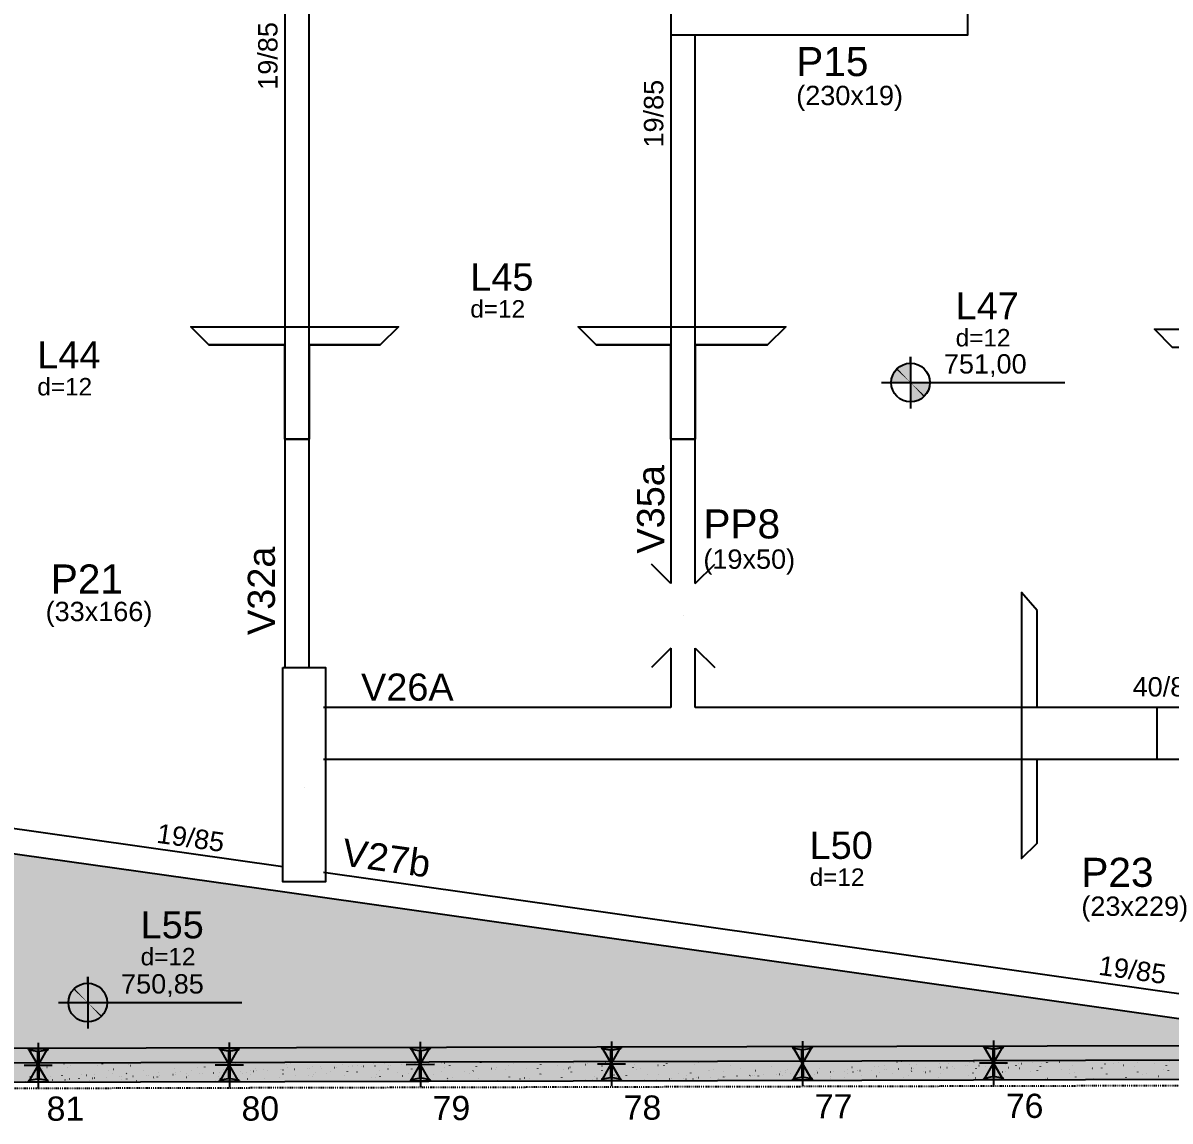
# Model space of a CAD drawing. Header units: millimetres. Extents: x 2609 to 8562, y 1432 to 7136.
# Drawn here: x 4148 to 5036, y 1866 to 2717 of the extents above; entities that cross this region are included whole.
import ezdxf

# ---------------------------------------------------------------- set-up
doc = ezdxf.new("R2010")
doc.units = ezdxf.units.MM
doc.linetypes.add('ESTILO_TQS_0003', pattern=[1.5, 0.5, -0.4, 0.1, -0.5])
for name, color, linetype in [('1', 4, 'Continuous'), ('10', 13, 'Continuous'), ('11', 22, 'Continuous'), ('12', 3, 'Continuous'), ('13', 76, 'Continuous'), ('133', 176, 'Continuous'), ('18', 9, 'Continuous'), ('19', 5, 'Continuous'), ('24', 5, 'ESTILO_TQS_0003'), ('242', 3, 'Continuous'), ('26', 1, 'Continuous'), ('27', 10, 'Continuous'), ('3', 2, 'Continuous'), ('30', 15, 'Continuous'), ('49', 20, 'Continuous'), ('51', 6, 'Continuous'), ('52', 21, 'Continuous'), ('6', 6, 'Continuous'), ('8', 5, 'Continuous'), ('9', 3, 'Continuous')]:
    doc.layers.add(name, color=color, linetype=linetype)
doc.styles.get("Standard").update_dxf_attribs({"font": 'arial.ttf'})

# ---------------------------------------------------------------- blocks, each defined once
blk = doc.blocks.new('_H9EFD498501-001')
for p, q in [((581.827708, 187.568419), (581.837498, 187.642777)), ((583.364655, 190.993207), (583.410312, 191.052709)), ((586.627886, 189.428127), (586.701109, 189.44436)), ((590.288996, 190.239776), (590.362219, 190.256009)), ((603.468993, 193.161711), (603.542215, 193.177944)), ((605.842335, 189.898818), (605.852124, 189.973176)), ((608.331694, 191.905196), (608.377351, 191.964698)), ((629.754172, 191.448454), (629.763961, 191.522812)), ((633.298733, 192.817186), (633.34439, 192.876687)), ((638.239313, 187.979548), (638.312536, 187.995781)), ((641.900423, 188.791196), (641.973646, 188.807429)), ((653.592588, 192.440403), (653.602378, 192.514761)), ((655.080419, 191.713131), (655.153642, 191.729364)), ((658.265772, 193.729175), (658.311429, 193.788676)), ((664.855902, 187.954366), (664.865692, 188.028725)), ((688.767739, 189.504003), (688.777529, 189.578361)), ((693.51185, 187.342616), (693.585073, 187.358849)), ((701.944827, 187.401447), (701.990484, 187.460949)), ((706.691846, 190.264551), (706.765069, 190.280784)), ((712.606156, 190.495951), (712.615945, 190.57031)), ((723.899064, 194.079299), (723.972286, 194.095532)), ((726.911866, 188.313437), (726.957523, 188.372938)), ((736.620782, 192.82635), (736.630572, 192.900709)), ((740.22908, 186.91392), (740.304009, 186.917191)), ((747.781307, 187.559551), (747.791096, 187.63391)), ((750.344443, 187.355566), (750.419372, 187.358838)), ((751.878905, 189.225426), (751.924562, 189.284927)), ((752.217659, 187.437353), (752.292587, 187.440624)), ((758.303273, 188.815971), (758.376496, 188.832204)), ((761.059235, 187.823384), (761.134164, 187.826656)), ((771.174599, 188.26503), (771.249527, 188.268302)), ((771.619723, 188.5515), (771.629512, 188.625858)), ((773.047814, 188.346817), (773.122743, 188.350088)), ((775.51049, 192.630719), (775.583713, 192.646952)), ((776.845944, 190.137415), (776.891601, 190.196916)), ((779.171601, 193.442368), (779.244823, 193.458601)), ((781.889391, 188.732848), (781.964319, 188.73612)), ((792.004754, 189.174495), (792.079683, 189.177766)), ((793.877969, 189.256281), (793.952898, 189.259553)), ((795.63435, 190.881899), (795.644139, 190.956257)), ((801.812983, 191.049404), (801.85864, 191.108905)), ((802.719546, 189.642313), (802.794475, 189.645584)), ((809.9147, 187.367391), (809.987923, 187.383624)), ((812.834909, 190.083959), (812.909838, 190.08723)), ((814.708125, 190.165745), (814.783053, 190.169017)), ((819.546187, 192.431535), (819.555976, 192.505894)), ((823.036139, 187.08227), (823.081796, 187.141772)), ((823.549702, 190.551777), (823.62463, 190.555048)), ((826.780022, 191.961393), (826.825679, 192.020895)), ((827.121917, 191.18214), (827.19514, 191.198373)), ((830.63329, 186.607049), (830.64308, 186.681407)), ((830.783027, 191.993788), (830.85625, 192.010021)), ((833.665065, 190.993423), (833.739993, 190.996695)), ((835.53828, 191.07521), (835.613209, 191.078481)), ((843.384603, 193.423484), (843.394392, 193.497842)), ((844.379857, 191.461241), (844.454786, 191.464513)), ((848.003178, 187.994259), (848.048835, 188.053761)), ((851.747061, 192.873382), (851.792718, 192.932884)), ((854.49522, 191.902887), (854.570149, 191.906159)), ((854.647917, 188.937448), (854.657706, 189.011806)), ((856.368436, 191.984674), (856.443364, 191.987945)), ((865.210012, 192.370705), (865.284941, 192.373977)), ((872.970217, 188.906248), (873.015874, 188.96575)), ((875.325376, 192.812352), (875.400304, 192.815623)), ((876.7141, 193.785371), (876.759757, 193.844873)), ((877.198591, 192.894138), (877.27352, 192.897409)), ((878.559754, 190.487084), (878.569544, 190.561442)), ((878.733344, 189.73356), (878.806567, 189.749793)), ((882.394454, 190.545208), (882.467677, 190.561441)), ((886.040168, 193.28017), (886.115097, 193.283441)), ((895.540258, 186.694409), (895.585915, 186.75391)), ((895.574451, 193.467143), (895.647673, 193.483376)), ((896.155531, 193.721816), (896.23046, 193.725087)), ((897.937256, 189.818238), (897.982913, 189.877739)), ((898.028747, 193.803602), (898.103675, 193.806874)), ((902.39817, 191.479033), (902.40796, 191.553391)), ((906.870323, 194.189634), (906.945252, 194.192905)), ((913.661484, 186.992996), (913.671274, 187.067355)), ((916.985687, 194.63128), (917.060615, 194.634552)), ((920.507297, 187.606398), (920.552954, 187.665899)), ((922.904295, 190.730227), (922.949952, 190.789728)), ((926.412797, 193.809432), (926.422587, 193.88379)), ((934.714672, 189.253764), (934.787894, 189.269997)), ((937.573322, 188.542633), (937.583111, 188.616991)), ((938.375782, 190.065412), (938.449005, 190.081645)), ((945.474336, 188.518387), (945.519993, 188.577889)), ((947.871334, 191.642216), (947.916991, 191.701717)), ((951.555778, 192.987347), (951.629001, 193.00358)), ((961.411738, 189.534581), (961.421527, 189.60894)), ((970.441375, 189.430376), (970.487032, 189.489878)), ((972.838373, 192.554205), (972.88403, 192.613706)), ((985.426364, 191.86498), (985.436154, 191.939339)), ((990.696, 188.773968), (990.769222, 188.790201)), ((994.35711, 189.585616), (994.430332, 189.601849)), ((995.408414, 190.342365), (995.454071, 190.401867)), ((996.586889, 186.598181), (996.596679, 186.67254)), ((997.805412, 193.466194), (997.851069, 193.525696)), ((1007.537106, 192.507551), (1007.610328, 192.523784)), ((1009.338202, 193.414617), (1009.347991, 193.488975)), ((1020.375453, 191.254354), (1020.42111, 191.313856)), ((1020.425305, 187.59013), (1020.435095, 187.664488)), ((1022.772451, 194.378183), (1022.818108, 194.437685)), ((1033.176618, 194.406565), (1033.186407, 194.480924)), ((1044.439932, 189.920529), (1044.449721, 189.994888)), ((1045.342492, 192.166344), (1045.388149, 192.225845)), ((1046.677328, 188.294172), (1046.75055, 188.310405)), ((1050.338438, 189.10582), (1050.41166, 189.122053)), ((1063.518434, 192.027755), (1063.591656, 192.043988)), ((1068.351769, 191.470165), (1068.361559, 191.544524)), ((1070.309531, 193.078333), (1070.355188, 193.137834)), ((1092.190185, 192.462114), (1092.199975, 192.536472)), ((1095.27657, 193.990322), (1095.322227, 194.049823)), ((1102.658656, 187.814376), (1102.731878, 187.830608)), ((1103.453499, 187.976078), (1103.463289, 188.050436)), ((1106.319766, 188.626024), (1106.392988, 188.642257)), ((1113.988586, 186.750606), (1114.034243, 186.810107)), ((1116.204812, 194.792513), (1116.214601, 194.866871)), ((1119.499762, 191.547959), (1119.572984, 191.564192)), ((1120.243609, 194.902311), (1120.289266, 194.961813)), ((1127.365337, 189.525714), (1127.375126, 189.600073)), ((1138.955625, 187.662595), (1139.001282, 187.722096)), ((1151.203753, 190.517663), (1151.213542, 190.592021)), ((1158.639984, 187.334579), (1158.713206, 187.350812)), ((1162.301094, 188.146228), (1162.374316, 188.162461)), ((1163.922664, 188.574584), (1163.968321, 188.634085)), ((1175.218379, 192.848062), (1175.228169, 192.92242)), ((1175.48109, 191.068163), (1175.554312, 191.084396)), ((1186.378904, 187.581263), (1186.388693, 187.655621)), ((1188.889703, 189.486573), (1188.93536, 189.546074)), ((1192.688307, 194.882911), (1192.761529, 194.899144)), ((1197.320046, 186.766808), (1197.394975, 186.770079)), ((1199.130217, 194.397698), (1199.140006, 194.472056)), ((1199.193262, 186.848594), (1199.26819, 186.851866)), ((1208.034838, 187.234626), (1208.109767, 187.237897)), ((1210.21732, 188.573211), (1210.22711, 188.64757)), ((1213.856742, 190.398562), (1213.902399, 190.458064)), ((1214.621312, 186.854783), (1214.694534, 186.871016)), ((1218.150202, 187.676272), (1218.22513, 187.679544)), ((1218.282422, 187.666432), (1218.355644, 187.682665)), ((1220.023417, 187.758058), (1220.098346, 187.76133)), ((1228.864994, 188.14409), (1228.939922, 188.147361)), ((1231.462418, 190.588367), (1231.53564, 190.6046)), ((1234.231947, 190.903611), (1234.241736, 190.977969)), ((1238.823781, 191.310551), (1238.869438, 191.370053)), ((1238.980357, 188.585736), (1239.055286, 188.589008)), ((1240.853572, 188.667523), (1240.928501, 188.670794)), ((1248.669635, 194.403115), (1248.742857, 194.419348)), ((1249.695149, 189.053554), (1249.770078, 189.056826)), ((1252.330745, 195.214763), (1252.403967, 195.230996)), ((1258.143784, 192.453247), (1258.153573, 192.527605)), ((1259.810512, 189.495201), (1259.885441, 189.498472)), ((1260.046937, 187.343417), (1260.092594, 187.402919)), ((1261.683728, 189.576987), (1261.758657, 189.580258)), ((1263.79082, 192.22254), (1263.836477, 192.282042)), ((1269.230888, 186.62876), (1269.240677, 186.703118)), ((1270.525305, 189.963018), (1270.600233, 189.96629)), ((1274.26375, 187.186636), (1274.336972, 187.202869)), ((1280.640668, 190.404665), (1280.715597, 190.407936)), ((1281.9822, 193.445195), (1281.99199, 193.519554)), ((1282.513883, 190.486451), (1282.588812, 190.489723)), ((1285.013976, 188.255407), (1285.059633, 188.314908)), ((1287.443746, 190.108571), (1287.516968, 190.124804)), ((1288.757859, 193.13453), (1288.803516, 193.194031)), ((1291.35546, 190.872483), (1291.430389, 190.875754)), ((1293.245514, 188.959159), (1293.255304, 189.033518)), ((1301.470823, 191.314129), (1301.545752, 191.3174)), ((1303.344039, 191.395915), (1303.418967, 191.399187)), ((1304.650963, 193.923319), (1304.724185, 193.939552)), ((1308.312073, 194.734967), (1308.385295, 194.7512)), ((1309.981015, 189.167396), (1310.026672, 189.226897)), ((1312.185615, 191.781947), (1312.260544, 191.785218)), ((1313.724898, 194.046519), (1313.770555, 194.10602)), ((1317.157351, 190.508796), (1317.167141, 190.583154)), ((1322.300979, 192.223593), (1322.375907, 192.226865)), ((1324.174194, 192.30538), (1324.249123, 192.308651)), ((1330.245077, 186.70684), (1330.3183, 186.723073)), ((1332.551056, 186.955556), (1332.596713, 187.015058)), ((1333.015771, 192.691411), (1333.0907, 192.694683)), ((1334.948054, 190.079385), (1334.993711, 190.138886)), ((1338.691937, 194.958508), (1338.737594, 195.018009)), ((1340.995768, 191.500744), (1341.005557, 191.575102)), ((1343.131134, 193.133057), (1343.206063, 193.136329)), ((1343.425074, 189.628775), (1343.498296, 189.645007)), ((1345.00435, 193.214844), (1345.079278, 193.218115)), ((1352.259082, 187.014708), (1352.268871, 187.089066)), ((1353.845926, 193.600875), (1353.920855, 193.604147)), ((1357.518095, 187.867545), (1357.563752, 187.927047)), ((1359.915093, 190.991374), (1359.96075, 191.050875)), ((1360.632291, 193.443523), (1360.705513, 193.459756)), ((1363.96129, 194.042522), (1364.036218, 194.045793)), ((1364.293401, 194.255171), (1364.366623, 194.271404)), ((1365.010394, 193.831143), (1365.020184, 193.905502)), ((1365.834505, 194.124308), (1365.909434, 194.127579)), ((1374.676082, 194.51034), (1374.75101, 194.513611)), ((1376.170919, 188.564344), (1376.180708, 188.638703)), ((1382.485134, 188.779534), (1382.530791, 188.839036)), ((1384.791445, 194.951986), (1384.866374, 194.955257)), ((1384.882132, 191.903363), (1384.927789, 191.962865)), ((1386.66466, 195.033772), (1386.739589, 195.037044)), ((1388.922231, 195.380779), (1388.932021, 195.455138)), ((1395.506237, 195.419804), (1395.581166, 195.423075)), ((1399.406401, 189.148978), (1399.479624, 189.165211)), ((1400.009335, 189.556293), (1400.019125, 189.630651)), ((1407.452173, 189.691523), (1407.49783, 189.751025)), ((1409.849171, 192.815352), (1409.894828, 192.874854)), ((1416.613619, 192.963727), (1416.686841, 192.97996)), ((1420.274729, 193.775375), (1420.347951, 193.791608)), ((1424.023962, 191.886692), (1424.033751, 191.96105)), ((1432.419212, 190.603513), (1432.464869, 190.663014)), ((1434.81621, 193.727341), (1434.861867, 193.786843)), ((1435.184486, 186.619893), (1435.194276, 186.694251)), ((1447.935799, 193.436328), (1447.945588, 193.510687)), ((1455.387729, 188.669182), (1455.460952, 188.685415)), ((1457.386251, 191.515502), (1457.431908, 191.575003)), ((1459.022902, 187.611841), (1459.032692, 187.6862)), ((1459.783249, 194.639331), (1459.828907, 194.698832)), ((573.587837, 179.638206), (573.662765, 179.641478)), ((574.010603, 178.802769), (574.010603, 178.802769)), ((577.109631, 182.841502), (577.155289, 182.901003)), ((580.675827, 178.819013), (580.675827, 178.819013)), ((583.7032, 180.079852), (583.778128, 180.083124)), ((585.576415, 180.161639), (585.651344, 180.16491)), ((592.533544, 178.847912), (592.533544, 178.847912)), ((592.533544, 178.847912), (592.533544, 178.847912)), ((592.533544, 178.847912), (592.533544, 178.847912)), ((593.091022, 183.082382), (593.100812, 183.156741)), ((594.417992, 180.54767), (594.492921, 180.550942)), ((597.099359, 178.859039), (597.099359, 178.859039)), ((597.099359, 178.859039), (597.099359, 178.859039)), ((597.099359, 178.859039), (597.099359, 178.859039)), ((598.323315, 178.862022), (598.323315, 178.862022)), ((598.323315, 178.862022), (598.323315, 178.862022)), ((598.323315, 178.862022), (598.323315, 178.862022)), ((598.332788, 178.874368), (598.378445, 178.933869)), ((602.07667, 183.753491), (602.122328, 183.812992)), ((604.19099, 180.431216), (604.264212, 180.447449)), ((604.39126, 178.876811), (604.39126, 178.876811)), ((604.39126, 178.876811), (604.39126, 178.876811)), ((604.39126, 178.876811), (604.39126, 178.876811)), ((604.533355, 180.989317), (604.608284, 180.992588)), ((606.406571, 181.071103), (606.481499, 181.074374)), ((607.8521, 181.242865), (607.925322, 181.259098)), ((615.248147, 181.457135), (615.323076, 181.460406)), ((616.248976, 178.905709), (616.248976, 178.905709)), ((616.248976, 178.905709), (616.248976, 178.905709)), ((617.002859, 184.632019), (617.012649, 184.706377)), ((621.032096, 184.164799), (621.105318, 184.181032)), ((622.636026, 178.921275), (622.636026, 178.921275)), ((622.636026, 178.921275), (622.636026, 178.921275)), ((622.636026, 178.921275), (622.636026, 178.921275)), ((623.299827, 179.786357), (623.345484, 179.845858)), ((625.363511, 181.898781), (625.438439, 181.902052)), ((627.04371, 184.66548), (627.089367, 184.724981)), ((627.236726, 181.980567), (627.311655, 181.983839)), ((628.106693, 178.934608), (628.106693, 178.934608)), ((628.106693, 178.934608), (628.106693, 178.934608)), ((636.078303, 182.366599), (636.153231, 182.36987)), ((639.964409, 178.963507), (639.964409, 178.963507)), ((640.841276, 185.623967), (640.851065, 185.698326)), ((646.193666, 182.808245), (646.268595, 182.811517)), ((646.948738, 178.980528), (646.948738, 178.980528)), ((646.948738, 178.980528), (646.948738, 178.980528)), ((646.948738, 178.980528), (646.948738, 178.980528)), ((648.066882, 182.890031), (648.14181, 182.893303)), ((648.266866, 180.698346), (648.312523, 180.757848)), ((651.822126, 178.992405), (651.822126, 178.992405)), ((651.822126, 178.992405), (651.822126, 178.992405)), ((651.822126, 178.992405), (651.822126, 178.992405)), ((652.010749, 185.577469), (652.056406, 185.636971)), ((652.10459, 181.137931), (652.114379, 181.212289)), ((655.891215, 179.002322), (655.891215, 179.002322)), ((656.908458, 183.276063), (656.983387, 183.279334)), ((659.463527, 179.794285), (659.536749, 179.810518)), ((663.679842, 179.021304), (663.679842, 179.021304)), ((663.679842, 179.021304), (663.679842, 179.021304)), ((663.679842, 179.021304), (663.679842, 179.021304)), ((667.023822, 183.717709), (667.09875, 183.720981)), ((668.897037, 183.799496), (668.971966, 183.802767)), ((671.26145, 179.039781), (671.26145, 179.039781)), ((671.26145, 179.039781), (671.26145, 179.039781)), ((671.26145, 179.039781), (671.26145, 179.039781)), ((672.643523, 182.71622), (672.716745, 182.732453)), ((673.233905, 181.610335), (673.279562, 181.669837)), ((675.537559, 179.050203), (675.537559, 179.050203)), ((675.537559, 179.050203), (675.537559, 179.050203)), ((676.016427, 182.687567), (676.026216, 182.761926)), ((676.977788, 186.489458), (677.023445, 186.54896)), ((677.738614, 184.185527), (677.813542, 184.188799)), ((687.395275, 179.079102), (687.395275, 179.079102)), ((687.395275, 179.079102), (687.395275, 179.079102)), ((687.853977, 184.627174), (687.928906, 184.630445)), ((689.727192, 184.70896), (689.802121, 184.712231)), ((689.85074, 186.530968), (689.923963, 186.547201)), ((695.574161, 179.099034), (695.574161, 179.099034)), ((695.574161, 179.099034), (695.574161, 179.099034)), ((695.803946, 179.398496), (695.849603, 179.457997)), ((698.200944, 182.522324), (698.246601, 182.581826)), ((698.568769, 185.094991), (698.643698, 185.098263)), ((699.252992, 179.108), (699.252992, 179.108)), ((699.854843, 183.679516), (699.864632, 183.753874)), ((708.684132, 185.536638), (708.759061, 185.539909)), ((710.557348, 185.618424), (710.632276, 185.621696)), ((711.110708, 179.136899), (711.110708, 179.136899)), ((711.110708, 179.136899), (711.110708, 179.136899)), ((711.110708, 179.136899), (711.110708, 179.136899)), ((711.118157, 179.19348), (711.127946, 179.267838)), ((714.683071, 179.145605), (714.683071, 179.145605)), ((714.683071, 179.145605), (714.683071, 179.145605)), ((719.398925, 186.004456), (719.473853, 186.007727)), ((719.886873, 179.158288), (719.886873, 179.158288)), ((719.886873, 179.158288), (719.886873, 179.158288)), ((720.770985, 180.310485), (720.816642, 180.369986)), ((722.968424, 179.165798), (722.968424, 179.165798)), ((722.968424, 179.165798), (722.968424, 179.165798)), ((722.968424, 179.165798), (722.968424, 179.165798)), ((723.167983, 183.434313), (723.21364, 183.493815)), ((723.86947, 186.009915), (723.879259, 186.084273)), ((724.25495, 181.26764), (724.328172, 181.283873)), ((729.514288, 186.446102), (729.589216, 186.449373)), ((731.387503, 186.527888), (731.462432, 186.53116)), ((734.826141, 179.194696), (734.826141, 179.194696)), ((734.826141, 179.194696), (734.826141, 179.194696)), ((735.029994, 180.743116), (735.039784, 180.817474)), ((741.462167, 185.082388), (741.535389, 185.098621)), ((744.199584, 179.217541), (744.199584, 179.217541)), ((744.199584, 179.217541), (744.199584, 179.217541)), ((745.123277, 185.894037), (745.196499, 185.910269)), ((745.738024, 181.222474), (745.783681, 181.281975)), ((746.683857, 179.223595), (746.683857, 179.223595)), ((746.683857, 179.223595), (746.683857, 179.223595)), ((748.135022, 184.346303), (748.180679, 184.405804)), ((758.541574, 179.252494), (758.541574, 179.252494)), ((758.86841, 181.735065), (758.8782, 181.809423)), ((768.512296, 179.276794), (768.512296, 179.276794)), ((768.512296, 179.276794), (768.512296, 179.276794)), ((770.39929, 179.281392), (770.39929, 179.281392)), ((770.705063, 182.134463), (770.75072, 182.193965)), ((773.102061, 185.258292), (773.147718, 185.317793)), ((773.474927, 179.288888), (773.474927, 179.288888)), ((773.474927, 179.288888), (773.474927, 179.288888)), ((775.866377, 179.81906), (775.939599, 179.835293)), ((782.257007, 179.310291), (782.257007, 179.310291)), ((782.257007, 179.310291), (782.257007, 179.310291)), ((782.257007, 179.310291), (782.257007, 179.310291)), ((782.883037, 184.065464), (782.892826, 184.139822)), ((792.825008, 179.336047), (792.825008, 179.336047)), ((792.825008, 179.336047), (792.825008, 179.336047)), ((793.073594, 183.633808), (793.146816, 183.650041)), ((794.114723, 179.33919), (794.114723, 179.33919)), ((794.114723, 179.33919), (794.114723, 179.33919)), ((794.114723, 179.33919), (794.114723, 179.33919)), ((795.672102, 183.046452), (795.717759, 183.105954)), ((796.734704, 184.445457), (796.807926, 184.46169)), ((798.0691, 186.170281), (798.114757, 186.229782)), ((805.97244, 179.368089), (805.97244, 179.368089)), ((805.97244, 179.368089), (805.97244, 179.368089)), ((806.794874, 185.6151), (806.804664, 185.689458)), ((817.137719, 179.3953), (817.137719, 179.3953)), ((817.137719, 179.3953), (817.137719, 179.3953)), ((817.830156, 179.396987), (817.830156, 179.396987)), ((817.881978, 179.790613), (817.891767, 179.864972)), ((820.639141, 183.958441), (820.684798, 184.017943)), ((829.687872, 179.425886), (829.687872, 179.425886)), ((832.266783, 179.432171), (832.266783, 179.432171)), ((832.266783, 179.432171), (832.266783, 179.432171)), ((832.266783, 179.432171), (832.266783, 179.432171)), ((841.450431, 179.454553), (841.450431, 179.454553)), ((841.450431, 179.454553), (841.450431, 179.454553)), ((841.545589, 179.454785), (841.545589, 179.454785)), ((841.545589, 179.454785), (841.545589, 179.454785)), ((841.545589, 179.454785), (841.545589, 179.454785)), ((841.896604, 182.121012), (841.906394, 182.195371)), ((844.685021, 182.185228), (844.758243, 182.201461)), ((845.60618, 184.87043), (845.651837, 184.929932)), ((848.346131, 182.996877), (848.419353, 183.01311)), ((853.403305, 179.483683), (853.403305, 179.483683)), ((853.403305, 179.483683), (853.403305, 179.483683)), ((853.403305, 179.483683), (853.403305, 179.483683)), ((861.526127, 185.918812), (861.599349, 185.935045)), ((865.261022, 179.512582), (865.261022, 179.512582)), ((865.261022, 179.512582), (865.261022, 179.512582)), ((865.763143, 179.513806), (865.763143, 179.513806)), ((865.763143, 179.513806), (865.763143, 179.513806)), ((865.808442, 183.670649), (865.818231, 183.745007)), ((870.573219, 185.78242), (870.618876, 185.841921)), ((877.118738, 179.541481), (877.118738, 179.541481)), ((877.118738, 179.541481), (877.118738, 179.541481)), ((888.976455, 179.57038), (888.976455, 179.57038)), ((889.646858, 184.662597), (889.656647, 184.736956)), ((890.075854, 179.573059), (890.075854, 179.573059)), ((890.075854, 179.573059), (890.075854, 179.573059)), ((891.058639, 179.575454), (891.058639, 179.575454)), ((891.058639, 179.575454), (891.058639, 179.575454)), ((891.058639, 179.575454), (891.058639, 179.575454)), ((900.666349, 181.705432), (900.739571, 181.721665)), ((900.834171, 179.599278), (900.834171, 179.599278)), ((900.834171, 179.599278), (900.834171, 179.599278)), ((900.834171, 179.599278), (900.834171, 179.599278)), ((900.910172, 180.176561), (900.919961, 180.25092)), ((904.327459, 182.517081), (904.400681, 182.533314)), ((912.691888, 179.628177), (912.691888, 179.628177)), ((912.691888, 179.628177), (912.691888, 179.628177)), ((912.691888, 179.628177), (912.691888, 179.628177)), ((914.388566, 179.632312), (914.388566, 179.632312)), ((914.388566, 179.632312), (914.388566, 179.632312)), ((917.507455, 185.439016), (917.580677, 185.455249)), ((924.549604, 179.657076), (924.549604, 179.657076)), ((924.549604, 179.657076), (924.549604, 179.657076)), ((924.822009, 181.726197), (924.831799, 181.800556)), ((936.40732, 179.685974), (936.40732, 179.685974)), ((936.40732, 179.685974), (936.40732, 179.685974)), ((938.701277, 179.691565), (938.701277, 179.691565)), ((939.219312, 180.366681), (939.26497, 180.426183)), ((948.265037, 179.714873), (948.265037, 179.714873)), ((948.660425, 182.718146), (948.670215, 182.792504)), ((949.850495, 179.718737), (949.850495, 179.718737)), ((949.850495, 179.718737), (949.850495, 179.718737)), ((949.850495, 179.718737), (949.850495, 179.718737)), ((956.647677, 181.225636), (956.720899, 181.241869)), ((960.122753, 179.743772), (960.122753, 179.743772)), ((960.308787, 182.037285), (960.382009, 182.053518)), ((963.013989, 179.750818), (963.013989, 179.750818)), ((964.186351, 181.278671), (964.232009, 181.338172)), ((971.98047, 179.772671), (971.98047, 179.772671)), ((971.98047, 179.772671), (971.98047, 179.772671)), ((971.98047, 179.772671), (971.98047, 179.772671)), ((972.675052, 185.048545), (972.684841, 185.122904)), ((973.488783, 184.95922), (973.562005, 184.975452)), ((983.838186, 179.801569), (983.845366, 179.856105)), ((983.838186, 179.801569), (983.838186, 179.801569)), ((983.838186, 179.801569), (983.838186, 179.801569)), ((987.326701, 179.810071), (987.326701, 179.810071)), ((989.15339, 182.19066), (989.199048, 182.250161)), ((995.695903, 179.830468), (995.695903, 179.830468)), ((995.695903, 179.830468), (995.695903, 179.830468)), ((1007.553619, 179.859367), (1007.553619, 179.859367)), ((1007.673993, 180.773695), (1007.683782, 180.848053)), ((1008.642351, 179.86202), (1008.642351, 179.86202)), ((1008.642351, 179.86202), (1008.642351, 179.86202)), ((1008.642351, 179.86202), (1008.642351, 179.86202)), ((1011.639412, 179.869324), (1011.639412, 179.869324)), ((1012.629005, 180.74584), (1012.702227, 180.762073)), ((1014.12043, 183.102649), (1014.166087, 183.16215)), ((1016.290115, 181.557489), (1016.363337, 181.573722)), ((1019.411336, 179.888265), (1019.411336, 179.888265)), ((1029.470111, 184.479423), (1029.543333, 184.495656)), ((1031.269052, 179.917164), (1031.269052, 179.917164)), ((1031.269052, 179.917164), (1031.269052, 179.917164)), ((1031.269052, 179.917164), (1031.269052, 179.917164)), ((1031.688619, 183.104094), (1031.698409, 183.178452)), ((1035.952124, 179.928577), (1035.952124, 179.928577)), ((1039.087469, 184.014638), (1039.133126, 184.07414)), ((1040.97944, 179.94083), (1040.97944, 179.94083)), ((1040.97944, 179.94083), (1040.97944, 179.94083)), ((1041.393595, 179.958912), (1041.468524, 179.962183)), ((1043.126769, 179.946063), (1043.126769, 179.946063)), ((1043.126769, 179.946063), (1043.126769, 179.946063)), ((1043.126769, 179.946063), (1043.126769, 179.946063)), ((1051.508958, 180.400558), (1051.583887, 180.40383)), ((1053.382174, 180.482345), (1053.457102, 180.485616)), ((1054.984485, 179.974962), (1054.984485, 179.974962)), ((1054.984485, 179.974962), (1054.984485, 179.974962)), ((1055.600457, 184.65373), (1055.610246, 184.728089)), ((1060.264836, 179.98783), (1060.264836, 179.98783)), ((1060.264836, 179.98783), (1060.264836, 179.98783)), ((1060.264836, 179.98783), (1060.264836, 179.98783)), ((1060.310625, 180.047504), (1060.356282, 180.107006)), ((1062.22375, 180.868376), (1062.298679, 180.871648)), ((1064.054508, 184.926627), (1064.100165, 184.986129)), ((1066.842201, 180.00386), (1066.842201, 180.00386)), ((1066.842201, 180.00386), (1066.842201, 180.00386)), ((1067.434206, 180.005303), (1067.434206, 180.005303)), ((1067.434206, 180.005303), (1067.434206, 180.005303)), ((1067.434206, 180.005303), (1067.434206, 180.005303)), ((1068.610333, 180.266044), (1068.683555, 180.282277)), ((1072.271443, 181.077693), (1072.344665, 181.093926)), ((1072.339114, 181.310022), (1072.414042, 181.313294)), ((1074.212329, 181.391809), (1074.287258, 181.39508)), ((1078.699918, 180.032759), (1078.699918, 180.032759)), ((1079.438873, 185.645679), (1079.448662, 185.720037)), ((1083.053906, 181.77784), (1083.128834, 181.781112)), ((1084.577547, 180.047084), (1084.577547, 180.047084)), ((1084.577547, 180.047084), (1084.577547, 180.047084)), ((1084.577547, 180.047084), (1084.577547, 180.047084)), ((1085.277664, 180.959493), (1085.323321, 181.018995)), ((1085.451439, 183.999627), (1085.524661, 184.01586)), ((1089.021547, 185.838616), (1089.067204, 185.898118)), ((1090.557634, 180.061658), (1090.557634, 180.061658)), ((1090.557634, 180.061658), (1090.557634, 180.061658)), ((1090.557634, 180.061658), (1090.557634, 180.061658)), ((1090.702187, 181.159643), (1090.711976, 181.234001)), ((1093.169269, 182.219487), (1093.244198, 182.222758)), ((1095.042485, 182.301273), (1095.117413, 182.304545)), ((1102.415351, 180.090556), (1102.415351, 180.090556)), ((1102.415351, 180.090556), (1102.415351, 180.090556)), ((1102.415351, 180.090556), (1102.415351, 180.090556)), ((1103.884061, 182.687305), (1103.95899, 182.690576)), ((1108.890259, 180.106337), (1108.890259, 180.106337)), ((1108.890259, 180.106337), (1108.890259, 180.106337)), ((1108.890259, 180.106337), (1108.890259, 180.106337)), ((1110.244703, 181.871482), (1110.29036, 181.930984)), ((1113.999425, 183.128951), (1114.074353, 183.132222)), ((1114.273067, 180.119455), (1114.273067, 180.119455)), ((1114.273067, 180.119455), (1114.273067, 180.119455)), ((1114.614024, 182.709279), (1114.623813, 182.783637)), ((1115.87264, 183.210737), (1115.947569, 183.214009)), ((1124.714217, 183.596769), (1124.789145, 183.60004)), ((1126.130784, 180.148354), (1126.130784, 180.148354)), ((1126.130784, 180.148354), (1126.130784, 180.148354)), ((1126.226062, 180.148586), (1126.226062, 180.148586)), ((1128.252771, 180.597896), (1128.325993, 180.614129)), ((1133.20297, 180.16559), (1133.20297, 180.16559)), ((1133.20297, 180.16559), (1133.20297, 180.16559)), ((1133.20297, 180.16559), (1133.20297, 180.16559)), ((1134.82958, 184.038415), (1134.904509, 184.041687)), ((1135.211742, 182.783472), (1135.257399, 182.842973)), ((1136.702795, 184.120202), (1136.777724, 184.123473)), ((1137.9885, 180.177253), (1137.9885, 180.177253)), ((1138.45244, 183.701227), (1138.46223, 183.775586)), ((1141.432767, 183.519831), (1141.505989, 183.536064)), ((1145.544372, 184.506233), (1145.619301, 184.509505)), ((1149.846217, 180.206151), (1149.846217, 180.206151)), ((1155.659735, 184.947879), (1155.734664, 184.951151)), ((1157.515682, 180.224843), (1157.515682, 180.224843)), ((1157.515682, 180.224843), (1157.515682, 180.224843)), ((1157.532951, 185.029666), (1157.607879, 185.032937)), ((1157.781783, 180.571632), (1157.82744, 180.631133)), ((1160.178781, 183.695461), (1160.224438, 183.754962)), ((1161.703933, 180.23505), (1161.703933, 180.23505)), ((1161.703933, 180.23505), (1161.703933, 180.23505)), ((1161.703933, 180.23505), (1161.703933, 180.23505)), ((1162.467067, 186.031627), (1162.476856, 186.105985)), ((1166.374528, 185.415697), (1166.449456, 185.418969)), ((1173.561649, 180.263949), (1173.561649, 180.263949)), ((1173.561649, 180.263949), (1173.561649, 180.263949)), ((1173.627591, 180.764828), (1173.637381, 180.839186)), ((1176.489891, 185.857344), (1176.564819, 185.860615)), ((1178.363106, 185.93913), (1178.438035, 185.942401)), ((1181.828394, 180.284096), (1181.828394, 180.284096)), ((1181.828394, 180.284096), (1181.828394, 180.284096)), ((1182.748822, 181.483621), (1182.794479, 181.543123)), ((1185.017918, 180.291869), (1185.017918, 180.291869)), ((1185.017918, 180.291869), (1185.017918, 180.291869)), ((1185.14582, 184.60745), (1185.191477, 184.666951)), ((1185.419366, 180.292847), (1185.419366, 180.292847)), ((1185.419366, 180.292847), (1185.419366, 180.292847)), ((1187.204683, 186.325162), (1187.279612, 186.328433)), ((1197.277082, 180.321746), (1197.277082, 180.321746)), ((1197.414095, 183.040035), (1197.487317, 183.056268)), ((1197.466008, 181.756776), (1197.475797, 181.831134)), ((1206.141105, 180.343349), (1206.141105, 180.343349)), ((1206.141105, 180.343349), (1206.141105, 180.343349)), ((1207.715861, 182.39561), (1207.761518, 182.455112)), ((1209.134799, 180.350645), (1209.134799, 180.350645)), ((1210.112859, 185.519439), (1210.158516, 185.578941)), ((1220.992515, 180.379544), (1220.992515, 180.379544)), ((1220.992515, 180.379544), (1220.992515, 180.379544)), ((1220.992515, 180.379544), (1220.992515, 180.379544)), ((1221.480634, 184.087175), (1221.490424, 184.161534)), ((1230.453817, 180.402602), (1230.453817, 180.402602)), ((1230.453817, 180.402602), (1230.453817, 180.402602)), ((1232.6829, 183.307599), (1232.728557, 183.367101)), ((1232.850232, 180.408442), (1232.850232, 180.408442)), ((1232.850232, 180.408442), (1232.850232, 180.408442)), ((1232.850232, 180.408442), (1232.850232, 180.408442)), ((1235.079898, 186.431428), (1235.125555, 186.49093)), ((1243.809774, 180.435152), (1243.809774, 180.435152)), ((1243.809774, 180.435152), (1243.809774, 180.435152)), ((1244.707948, 180.437341), (1244.707948, 180.437341)), ((1244.707948, 180.437341), (1244.707948, 180.437341)), ((1245.392471, 185.636812), (1245.402261, 185.71117)), ((1253.395422, 182.560239), (1253.468645, 182.576472)), ((1254.766529, 180.461855), (1254.766529, 180.461855)), ((1254.766529, 180.461855), (1254.766529, 180.461855)), ((1256.565665, 180.46624), (1256.565665, 180.46624)), ((1256.565665, 180.46624), (1256.565665, 180.46624)), ((1257.649939, 184.219589), (1257.695596, 184.27909)), ((1268.423381, 180.495138), (1268.423381, 180.495138)), ((1270.60264, 186.374987), (1270.675862, 186.39122)), ((1279.07924, 180.521108), (1279.07924, 180.521108)), ((1279.07924, 180.521108), (1279.07924, 180.521108)), ((1280.281097, 180.524037), (1280.281097, 180.524037)), ((1280.281097, 180.524037), (1280.281097, 180.524037)), ((1280.281097, 180.524037), (1280.281097, 180.524037)), ((1280.494202, 182.142724), (1280.503991, 182.217082)), ((1282.616978, 185.131578), (1282.662635, 185.191079)), ((1292.138814, 180.552936), (1292.138814, 180.552936)), ((1292.138814, 180.552936), (1292.138814, 180.552936)), ((1292.138814, 180.552936), (1292.138814, 180.552936)), ((1302.60163, 180.578435), (1302.60163, 180.578435)), ((1302.60163, 180.578435), (1302.60163, 180.578435)), ((1303.391952, 180.580361), (1303.391952, 180.580361)), ((1303.391952, 180.580361), (1303.391952, 180.580361)), ((1303.99653, 180.581835), (1303.99653, 180.581835)), ((1303.99653, 180.581835), (1303.99653, 180.581835)), ((1304.406039, 183.69236), (1304.415828, 183.766719)), ((1307.584017, 186.043567), (1307.629674, 186.103068)), ((1309.37675, 182.080443), (1309.449972, 182.096676)), ((1315.854247, 180.610733), (1315.854247, 180.610733)), ((1315.854247, 180.610733), (1315.854247, 180.610733)), ((1326.583967, 185.895191), (1326.65719, 185.911424)), ((1327.704663, 180.639614), (1327.704663, 180.639614)), ((1327.704663, 180.639614), (1327.704663, 180.639614)), ((1327.711963, 180.639632), (1327.711963, 180.639632)), ((1328.244455, 184.684309), (1328.254244, 184.758667)), ((1339.56968, 180.668531), (1339.56968, 180.668531)), ((1351.427396, 180.697429), (1351.427396, 180.697429)), ((1351.427396, 180.697429), (1351.427396, 180.697429)), ((1351.427396, 180.697429), (1351.427396, 180.697429)), ((1352.017375, 180.698867), (1352.017375, 180.698867)), ((1352.017375, 180.698867), (1352.017375, 180.698867)), ((1361.393486, 180.721718), (1361.393486, 180.721718)), ((1361.393486, 180.721718), (1361.393486, 180.721718)), ((1363.285113, 180.726328), (1363.285113, 180.726328)), ((1363.285113, 180.726328), (1363.285113, 180.726328)), ((1363.419606, 181.747909), (1363.429396, 181.822267)), ((1365.358078, 181.600647), (1365.4313, 181.61688)), ((1375.142829, 180.755227), (1375.142829, 180.755227)), ((1375.142829, 180.755227), (1375.142829, 180.755227)), ((1376.330087, 180.75812), (1376.330087, 180.75812)), ((1376.330087, 180.75812), (1376.330087, 180.75812)), ((1382.565295, 185.415395), (1382.638518, 185.431628)), ((1386.226405, 186.227044), (1386.299628, 186.243277)), ((1387.000545, 180.784126), (1387.000545, 180.784126)), ((1387.258022, 182.739858), (1387.267812, 182.814216)), ((1398.858262, 180.813024), (1398.858262, 180.813024)), ((1400.642798, 180.817373), (1400.642798, 180.817373)), ((1401.19715, 181.539818), (1401.242807, 181.599319)), ((1410.715978, 180.841923), (1410.715978, 180.841923)), ((1410.715978, 180.841923), (1410.715978, 180.841923)), ((1410.715978, 180.841923), (1410.715978, 180.841923)), ((1411.272649, 185.070257), (1411.282439, 185.144615)), ((1420.185342, 180.865001), (1420.185342, 180.865001)), ((1420.185342, 180.865001), (1420.185342, 180.865001)), ((1421.339406, 181.120851), (1421.412628, 181.137084)), ((1422.573695, 180.870822), (1422.573695, 180.870822)), ((1422.573695, 180.870822), (1422.573695, 180.870822)), ((1422.573695, 180.870822), (1422.573695, 180.870822)), ((1424.95551, 180.876626), (1424.95551, 180.876626)), ((1426.164189, 182.451807), (1426.209846, 182.511309)), ((1434.431411, 180.89972), (1434.431411, 180.89972)), ((1434.431411, 180.89972), (1434.431411, 180.89972)), ((1438.546623, 184.935599), (1438.619845, 184.951832)), ((1442.207733, 185.747248), (1442.280955, 185.763481)), ((1446.289128, 180.928619), (1446.289128, 180.928619)), ((1446.289128, 180.928619), (1446.289128, 180.928619)), ((1449.268222, 180.935879), (1449.268222, 180.935879)), ((1451.131228, 183.363796), (1451.176885, 183.423298)), ((1458.146844, 180.957518), (1458.146844, 180.957518))]:
    blk.add_line(p, q)

msp = doc.modelspace()

# ---------------------------------------------------------------- linework, layer by layer
for p, q in [((4835.39, 2452.96), (4835.39, 2457.96)), ((4835.39, 2457.96), (4835.39, 2417.96)), ((4812.89, 2437.96), (4954.8, 2437.96)), ((4198.03, 1972.68), (4198.03, 1977.68)), ((4198.03, 1977.68), (4198.03, 1937.68)), ((4175.53, 1957.68), (4317.44, 1957.68))]:
    msp.add_line(p, q)
for centre in [(4835.39, 2437.96), (4198.03, 1957.68)]:
    msp.add_circle(centre, 15)
at = {"layer": '1'}
for p, q in [((4349.18, 2062.82), (3989.18, 2113.84)), ((3932.35, 2102.7), (4350.68, 2043.42)), ((7540.8, 1930.32), (4022.51, 1921.81))]:
    msp.add_line(p, q, dxfattribs=at)
for points in [[(4350.68, 2810.81), (4350.68, 2217.19)], [(4369.68, 2217.19), (4369.68, 2810.81)], [(4649.68, 2707.31), (4649.68, 2282.31)], [(4668.68, 2282.31), (4668.68, 2707.31)], [(4649.68, 2232.31), (4649.68, 2186.31)], [(4668.68, 2186.31), (4668.68, 2232.31)], [(4649.68, 2186.31), (4380.68, 2186.31)], [(5094.18, 2186.31), (4668.68, 2186.31)], [(4380.68, 2146.31), (4659.18, 2146.31)], [(4659.18, 2146.31), (5094.18, 2146.31)], [(5094.18, 1957.26), (4380.68, 2058.36)], [(4350.68, 2043.42), (5092.46, 1938.31)]]:
    msp.add_lwpolyline(points, dxfattribs=at)
at = {"layer": '133'}
for points in [[(5092.46, 1938.31), (3824.97, 2117.91), (4023.09, 1920.81)], [(5092.46, 1938.31), (4023.09, 1920.81), (5099.42, 1924.4)], [(5117.18, 1898.47), (4023.09, 1920.81), (4012.8, 1895.78)], [(5117.18, 1898.47), (5117.18, 1924.46), (4023.09, 1920.81)], [(5117.18, 1898.47), (4012.8, 1895.78), (5117.18, 1898.47)]]:
    msp.add_solid(points, dxfattribs=at)
at = {"layer": '18'}
for p, q in [((4277.87, 2481.26), (4369.68, 2481.26)), ((4369.68, 2481.26), (4438.67, 2481.26)), ((4369.68, 2481.26), (4369.68, 2481.26)), ((4577.87, 2481.26), (4668.68, 2481.26)), ((4668.68, 2481.26), (4738.67, 2481.26)), ((4668.68, 2481.26), (4668.68, 2481.26)), ((5024.37, 2479.26), (5117.18, 2479.26)), ((4291.87, 2467.26), (4350.68, 2467.26)), ((4350.68, 2394.26), (4350.68, 2467.26)), ((4369.68, 2394.26), (4369.68, 2467.26)), ((4369.68, 2467.26), (4424.67, 2467.26)), ((4591.87, 2467.26), (4649.68, 2467.26)), ((4649.68, 2394.26), (4649.68, 2467.26)), ((4668.68, 2394.26), (4668.68, 2467.26)), ((4668.68, 2467.26), (4724.67, 2467.26)), ((4350.68, 2394.26), (4369.68, 2394.26)), ((4649.68, 2394.26), (4668.68, 2394.26))]:
    msp.add_line(p, q, dxfattribs=at)
for points in [[(4921.36, 2273.31), (4921.36, 2146.31), (4921.36, 2146.31), (4921.36, 2069.31)], [(4933.36, 2081.31), (4933.36, 2146.31), (5026.36, 2146.31), (5026.36, 2186.31), (4933.36, 2186.31), (4933.36, 2261.31)]]:
    msp.add_lwpolyline(points, dxfattribs=at)
at = {"layer": '24'}
msp.add_line((7573.18, 1899.4), (4009.74, 1890.78), dxfattribs=at)
at = {"layer": '242'}
for p, q in [((4659.18, 2257.31), (4659.18, 2257.31)), ((4365.73, 2124.19), (4365.73, 2124.19))]:
    msp.add_line(p, q, dxfattribs=at)
at = {"layer": '27'}
for points in [[(4835.39, 2437.96), (4832.35, 2452.65), (4830.97, 2452.29)], [(4835.39, 2437.96), (4833.53, 2452.84), (4832.35, 2452.65)], [(4835.39, 2437.96), (4835.39, 2452.96), (4833.53, 2452.84)], [(4835.39, 2437.96), (4821.96, 2444.64), (4821.35, 2443.23)], [(4835.39, 2437.96), (4822.54, 2445.69), (4821.96, 2444.64)], [(4835.39, 2437.96), (4823.18, 2446.67), (4822.54, 2445.69)], [(4835.39, 2437.96), (4824.37, 2448.13), (4823.18, 2446.67)], [(4835.39, 2437.96), (4825.19, 2448.96), (4824.37, 2448.13)], [(4835.39, 2437.96), (4825.75, 2449.45), (4825.19, 2448.96)], [(4835.39, 2437.96), (4826.43, 2449.99), (4825.75, 2449.45)], [(4835.39, 2437.96), (4827.03, 2450.41), (4826.43, 2449.99)], [(4835.39, 2437.96), (4827.8, 2450.9), (4827.03, 2450.41)], [(4835.39, 2437.96), (4828.48, 2451.27), (4827.8, 2450.9)], [(4835.39, 2437.96), (4829.38, 2451.7), (4828.48, 2451.27)], [(4835.39, 2437.96), (4829.88, 2451.91), (4829.38, 2451.7)], [(4835.39, 2437.96), (4830.97, 2452.29), (4829.88, 2451.91)], [(4835.39, 2437.96), (4820.42, 2438.89), (4820.39, 2437.96)], [(4835.39, 2437.96), (4820.39, 2437.96), (4835.39, 2437.96)], [(4835.39, 2437.96), (4820.43, 2438.99), (4820.42, 2438.89)], [(4835.39, 2437.96), (4820.56, 2440.19), (4820.43, 2438.99)], [(4835.39, 2437.96), (4820.69, 2440.93), (4820.56, 2440.19)], [(4835.39, 2437.96), (4820.91, 2441.87), (4820.69, 2440.93)], [(4835.39, 2437.96), (4821.35, 2443.23), (4820.91, 2441.87)], [(4835.39, 2437.96), (4850.39, 2437.96), (4850.27, 2436.1)], [(4835.39, 2437.96), (4850.27, 2436.1), (4850.08, 2434.91)], [(4835.39, 2437.96), (4850.08, 2434.91), (4849.72, 2433.54)], [(4835.39, 2437.96), (4849.72, 2433.54), (4849.34, 2432.45)], [(4835.39, 2437.96), (4849.34, 2432.45), (4849.13, 2431.95)], [(4835.39, 2437.96), (4849.13, 2431.95), (4848.71, 2431.05)], [(4835.39, 2437.96), (4848.71, 2431.05), (4848.33, 2430.37)], [(4835.39, 2437.96), (4848.33, 2430.37), (4847.84, 2429.59)], [(4835.39, 2437.96), (4847.84, 2429.59), (4847.42, 2429)], [(4835.39, 2437.96), (4847.42, 2429), (4846.89, 2428.32)], [(4835.39, 2437.96), (4846.89, 2428.32), (4846.39, 2427.76)], [(4835.39, 2437.96), (4846.39, 2427.76), (4845.57, 2426.94)], [(4835.39, 2437.96), (4845.57, 2426.94), (4844.1, 2425.75)], [(4835.39, 2437.96), (4844.1, 2425.75), (4843.12, 2425.11)], [(4835.39, 2437.96), (4843.12, 2425.11), (4842.07, 2424.53)], [(4835.39, 2437.96), (4842.07, 2424.53), (4840.67, 2423.92)], [(4835.39, 2437.96), (4840.67, 2423.92), (4839.31, 2423.48)], [(4835.39, 2437.96), (4839.31, 2423.48), (4838.36, 2423.26)], [(4835.39, 2437.96), (4838.36, 2423.26), (4837.62, 2423.13)], [(4835.39, 2437.96), (4837.62, 2423.13), (4836.42, 2422.99)], [(4835.39, 2437.96), (4836.42, 2422.99), (4836.32, 2422.99)], [(4835.39, 2437.96), (4836.32, 2422.99), (4835.39, 2422.96)], [(4835.39, 2437.96), (4835.39, 2422.96), (4835.39, 2437.96)], [(4198.03, 1957.68), (4196.17, 1972.56), (4194.98, 1972.36)], [(4198.03, 1957.68), (4198.03, 1972.68), (4196.17, 1972.56)], [(4198.03, 1957.68), (4184.6, 1964.36), (4183.99, 1962.95)], [(4198.03, 1957.68), (4185.17, 1965.41), (4184.6, 1964.36)], [(4198.03, 1957.68), (4185.82, 1966.39), (4185.17, 1965.41)], [(4198.03, 1957.68), (4187.01, 1967.85), (4185.82, 1966.39)], [(4198.03, 1957.68), (4187.83, 1968.67), (4187.01, 1967.85)], [(4198.03, 1957.68), (4188.39, 1969.17), (4187.83, 1968.67)], [(4198.03, 1957.68), (4189.07, 1969.71), (4188.39, 1969.17)], [(4198.03, 1957.68), (4189.66, 1970.13), (4189.07, 1969.71)], [(4198.03, 1957.68), (4190.44, 1970.62), (4189.66, 1970.13)], [(4198.03, 1957.68), (4191.12, 1970.99), (4190.44, 1970.62)], [(4198.03, 1957.68), (4192.02, 1971.42), (4191.12, 1970.99)], [(4198.03, 1957.68), (4192.51, 1971.63), (4192.02, 1971.42)], [(4198.03, 1957.68), (4193.61, 1972.01), (4192.51, 1971.63)], [(4198.03, 1957.68), (4194.98, 1972.36), (4193.61, 1972.01)], [(4198.03, 1957.68), (4183.06, 1958.61), (4183.03, 1957.68)], [(4198.03, 1957.68), (4183.03, 1957.68), (4198.03, 1957.68)], [(4198.03, 1957.68), (4183.2, 1959.91), (4183.06, 1958.7)], [(4198.03, 1957.68), (4183.06, 1958.7), (4183.06, 1958.61)], [(4198.03, 1957.68), (4183.33, 1960.65), (4183.2, 1959.91)], [(4198.03, 1957.68), (4183.55, 1961.59), (4183.33, 1960.65)], [(4198.03, 1957.68), (4183.99, 1962.95), (4183.55, 1961.59)], [(4198.03, 1957.68), (4213.03, 1957.68), (4212.91, 1955.82)], [(4198.03, 1957.68), (4212.91, 1955.82), (4212.72, 1954.63)], [(4198.03, 1957.68), (4212.72, 1954.63), (4212.36, 1953.26)], [(4198.03, 1957.68), (4212.36, 1953.26), (4211.98, 1952.16)], [(4198.03, 1957.68), (4211.98, 1952.16), (4211.77, 1951.67)], [(4198.03, 1957.68), (4211.77, 1951.67), (4211.34, 1950.77)], [(4198.03, 1957.68), (4211.34, 1950.77), (4210.97, 1950.09)], [(4198.03, 1957.68), (4210.97, 1950.09), (4210.48, 1949.31)], [(4198.03, 1957.68), (4210.48, 1949.31), (4210.06, 1948.72)], [(4198.03, 1957.68), (4210.06, 1948.72), (4209.52, 1948.04)], [(4198.03, 1957.68), (4209.52, 1948.04), (4209.03, 1947.48)], [(4198.03, 1957.68), (4209.03, 1947.48), (4208.2, 1946.66)], [(4198.03, 1957.68), (4208.2, 1946.66), (4206.74, 1945.46)], [(4198.03, 1957.68), (4206.74, 1945.46), (4205.76, 1944.82)], [(4198.03, 1957.68), (4205.76, 1944.82), (4204.71, 1944.25)], [(4198.03, 1957.68), (4204.71, 1944.25), (4203.3, 1943.64)], [(4198.03, 1957.68), (4203.3, 1943.64), (4201.94, 1943.2)], [(4198.03, 1957.68), (4201.94, 1943.2), (4201, 1942.97)], [(4198.03, 1957.68), (4201, 1942.97), (4200.26, 1942.84)], [(4198.03, 1957.68), (4200.26, 1942.84), (4199.05, 1942.71)], [(4198.03, 1957.68), (4199.05, 1942.71), (4198.96, 1942.71)], [(4198.03, 1957.68), (4198.96, 1942.71), (4198.03, 1942.68)], [(4198.03, 1957.68), (4198.03, 1942.68), (4198.03, 1957.68)]]:
    msp.add_solid(points, dxfattribs=at)
at = {"layer": '3'}
for points in [[(4649.68, 2707.31), (4879.68, 2707.31), (4879.68, 2726.31), (4649.68, 2726.31), (4649.68, 2707.31)], [(4349.18, 2217.19), (4382.18, 2217.19), (4382.18, 2051.19), (4349.18, 2051.19), (4349.18, 2217.19)]]:
    msp.add_lwpolyline(points, dxfattribs=at)
at = {"layer": '30'}
for points in [[(4291.87, 2467.26), (4277.87, 2481.26), (4369.68, 2481.26), (4369.68, 2481.26), (4438.67, 2481.26), (4424.67, 2467.26), (4369.68, 2467.26), (4369.68, 2394.26), (4350.68, 2394.26), (4350.68, 2467.26), (4291.87, 2467.26), (4291.87, 2467.26)], [(4591.87, 2467.26), (4577.87, 2481.26), (4668.68, 2481.26), (4668.68, 2481.26), (4738.67, 2481.26), (4724.67, 2467.26), (4668.68, 2467.26), (4668.68, 2394.26), (4649.68, 2394.26), (4649.68, 2467.26), (4591.87, 2467.26), (4591.87, 2467.26)], [(5038.37, 2465.26), (5024.37, 2479.26), (5117.18, 2479.26), (5117.18, 2454.26), (5185.17, 2454.26), (5171.17, 2440.26), (5117.18, 2440.26), (5117.18, 2394.26), (5098.18, 2394.26), (5098.18, 2465.26), (5038.37, 2465.26), (5038.37, 2465.26)], [(4933.36, 2261.31), (4921.36, 2275.46), (4921.36, 2146.31), (4921.36, 2146.31), (4921.36, 2069.31), (4933.36, 2081.31), (4933.36, 2146.31), (5026.36, 2146.31), (5026.36, 2186.31), (4933.36, 2186.31), (4933.36, 2261.31), (4933.36, 2261.31)]]:
    msp.add_lwpolyline(points, dxfattribs=at)
at = {"layer": '49', "linetype": 'Continuous'}
for p, q in [((4797.63, 1912.69), (7553.09, 1919.41)), ((4018.97, 1910.8), (4797.63, 1912.69)), ((4797.67, 1897.69), (7568.16, 1904.45)), ((4012.8, 1895.78), (4797.67, 1897.69))]:
    msp.add_line(p, q, dxfattribs=at)
at = {"layer": '51'}
for p, q in [((4899.66, 1928.28), (4899.75, 1893.58)), ((4152.18, 1922.12), (4167.18, 1922.16)), ((4152.18, 1921.37), (4152.18, 1922.12)), ((4158.81, 1919.71), (4152.66, 1920.76)), ((4166.38, 1897.59), (4153.04, 1920.7)), ((4153.09, 1897.55), (4166.33, 1920.73)), ((4159.67, 1926.49), (4159.75, 1891.79)), ((4166.7, 1920.8), (4160.56, 1919.72)), ((4167.18, 1922.16), (4167.18, 1921.41)), ((4300.18, 1922.48), (4315.18, 1922.52)), ((4300.18, 1921.73), (4300.18, 1922.48)), ((4306.81, 1920.07), (4300.66, 1921.12)), ((4314.38, 1897.94), (4301.04, 1921.06)), ((4301.09, 1897.91), (4314.32, 1921.09)), ((4307.34, 1899.53), (4307.29, 1919.46)), ((4307.67, 1926.85), (4307.75, 1892.15)), ((4308.08, 1919.47), (4308.13, 1899.54)), ((4314.7, 1921.16), (4308.56, 1920.08)), ((4315.18, 1922.52), (4315.18, 1921.76)), ((4448.18, 1922.84), (4463.18, 1922.88)), ((4448.18, 1922.09), (4448.18, 1922.84)), ((4454.81, 1920.43), (4448.66, 1921.48)), ((4462.38, 1898.3), (4449.04, 1921.42)), ((4449.09, 1898.27), (4462.32, 1921.45)), ((4455.34, 1899.89), (4455.29, 1919.82)), ((4455.67, 1927.21), (4455.75, 1892.51)), ((4456.08, 1919.82), (4456.13, 1899.9)), ((4462.7, 1921.51), (4456.56, 1920.43)), ((4463.18, 1922.88), (4463.18, 1922.12)), ((4596.18, 1923.2), (4611.18, 1923.24)), ((4596.18, 1922.44), (4596.18, 1923.2)), ((4602.81, 1920.79), (4596.66, 1921.84)), ((4610.38, 1898.66), (4597.04, 1921.77)), ((4597.09, 1898.63), (4610.32, 1921.81)), ((4603.34, 1900.25), (4603.29, 1920.18)), ((4603.67, 1927.57), (4603.75, 1892.87)), ((4604.08, 1920.18), (4604.13, 1900.25)), ((4610.7, 1921.87), (4604.56, 1920.79)), ((4611.18, 1923.24), (4611.18, 1922.48)), ((4744.18, 1923.56), (4759.18, 1923.59)), ((4744.18, 1922.8), (4744.18, 1923.56)), ((4750.8, 1921.15), (4744.66, 1922.2)), ((4758.38, 1899.02), (4745.04, 1922.13)), ((4745.09, 1898.99), (4758.32, 1922.16)), ((4751.34, 1900.61), (4751.29, 1920.54)), ((4751.66, 1927.92), (4751.75, 1893.23)), ((4752.08, 1920.54), (4752.12, 1900.61)), ((4758.7, 1922.23), (4752.56, 1921.15)), ((4759.18, 1923.59), (4759.18, 1922.84)), ((4892.17, 1923.92), (4907.17, 1923.95)), ((4892.18, 1923.16), (4892.17, 1923.92)), ((4898.8, 1921.5), (4892.66, 1922.55)), ((4906.38, 1899.38), (4893.03, 1922.49)), ((4893.09, 1899.34), (4906.32, 1922.52)), ((4899.34, 1900.97), (4899.29, 1920.9)), ((4900.08, 1920.9), (4900.12, 1900.97)), ((4906.69, 1922.59), (4900.56, 1921.51)), ((4907.17, 1923.95), (4907.18, 1923.2)), ((4159.34, 1899.18), (4159.29, 1919.11)), ((4160.08, 1919.11), (4160.13, 1899.18)), ((4888.8, 1910.91), (4910.61, 1910.96)), ((4148.8, 1909.12), (4170.62, 1909.17)), ((4296.8, 1909.47), (4318.62, 1909.53)), ((4444.8, 1909.83), (4466.62, 1909.89)), ((4592.8, 1910.19), (4614.62, 1910.24)), ((4152.24, 1896.12), (4152.24, 1896.88)), ((4167.24, 1896.16), (4152.24, 1896.12)), ((4152.72, 1897.49), (4158.86, 1898.57)), ((4160.61, 1898.57), (4166.76, 1897.52)), ((4167.24, 1896.91), (4167.24, 1896.16)), ((4300.24, 1896.48), (4300.24, 1897.24)), ((4315.24, 1896.52), (4300.24, 1896.48)), ((4300.72, 1897.85), (4306.86, 1898.93)), ((4308.61, 1898.93), (4314.75, 1897.88)), ((4315.24, 1897.27), (4315.24, 1896.52)), ((4448.24, 1896.84), (4448.24, 1897.59)), ((4463.24, 1896.88), (4448.24, 1896.84)), ((4448.72, 1898.2), (4454.86, 1899.28)), ((4456.61, 1899.29), (4462.75, 1898.24)), ((4463.24, 1897.63), (4463.24, 1896.88)), ((4596.24, 1897.2), (4596.24, 1897.95)), ((4611.24, 1897.24), (4596.24, 1897.2)), ((4596.72, 1898.56), (4602.86, 1899.64)), ((4604.61, 1899.65), (4610.75, 1898.6)), ((4611.24, 1897.99), (4611.24, 1897.24)), ((4744.24, 1897.56), (4744.24, 1898.31)), ((4759.24, 1897.59), (4744.24, 1897.56)), ((4744.72, 1898.92), (4750.86, 1900)), ((4752.61, 1900), (4758.75, 1898.96)), ((4759.24, 1898.35), (4759.24, 1897.59)), ((4892.24, 1897.92), (4892.24, 1898.67)), ((4907.24, 1897.95), (4892.24, 1897.92)), ((4892.72, 1899.28), (4898.86, 1900.36)), ((4900.61, 1900.36), (4906.75, 1899.31)), ((4907.24, 1898.71), (4907.24, 1897.95))]:
    msp.add_line(p, q, dxfattribs=at)
for centre, start, end in [((4152.81, 1921.37), 180.13866, 256.99988), ((4158.67, 1919.1), 0.13866, 76.99988), ((4160.7, 1919.11), 103.27743, 180.13866), ((4166.56, 1921.41), 283.27743, 0.13866), ((4300.8, 1921.73), 180.13866, 256.99988), ((4306.67, 1919.46), 0.13866, 76.99988), ((4308.7, 1919.47), 103.27743, 180.13866), ((4314.55, 1921.76), 283.27743, 0.13866), ((4448.8, 1922.09), 180.13866, 256.99988), ((4454.67, 1919.82), 0.13866, 76.99988), ((4456.7, 1919.83), 103.27743, 180.13866), ((4462.55, 1922.12), 283.27743, 0.13866), ((4596.8, 1922.45), 180.13866, 256.99988), ((4602.66, 1920.18), 0.13866, 76.99988), ((4604.7, 1920.18), 103.27743, 180.13866), ((4610.55, 1922.48), 283.27743, 0.13866), ((4744.8, 1922.8), 180.13866, 256.99988), ((4750.66, 1920.54), 0.13866, 76.99988), ((4752.7, 1920.54), 103.27743, 180.13866), ((4758.55, 1922.84), 283.27743, 0.13866), ((4892.8, 1923.16), 180.13866, 256.99988), ((4898.66, 1920.9), 0.13866, 76.99988), ((4900.7, 1920.9), 103.27743, 180.13866), ((4906.55, 1923.2), 283.27743, 0.13866), ((4152.86, 1896.88), 103.27743, 180.13866), ((4158.72, 1899.18), 283.27751, 0.24365), ((4160.75, 1899.18), 180.13866, 256.99988), ((4166.61, 1896.91), 0.13866, 76.99988), ((4300.86, 1897.24), 103.27743, 180.13866), ((4306.71, 1899.53), 283.27751, 0.24365), ((4308.75, 1899.54), 180.13866, 256.99988), ((4314.61, 1897.27), 0.13866, 76.99988), ((4448.86, 1897.6), 103.27743, 180.13866), ((4454.71, 1899.89), 283.27751, 0.24365), ((4456.75, 1899.9), 180.13866, 256.99988), ((4462.61, 1897.63), 0.13866, 76.99988), ((4596.86, 1897.95), 103.27743, 180.13866), ((4602.71, 1900.25), 283.27751, 0.24365), ((4604.75, 1900.26), 180.13866, 256.99988), ((4610.61, 1897.99), 0.13866, 76.99988), ((4744.86, 1898.31), 103.27743, 180.13866), ((4750.71, 1900.61), 283.27751, 0.24365), ((4752.75, 1900.61), 180.13866, 256.99988), ((4758.61, 1898.35), 0.13866, 76.99988), ((4892.86, 1898.67), 103.27743, 180.13866), ((4898.71, 1900.97), 283.27751, 0.24365), ((4900.75, 1900.97), 180.13866, 256.99988), ((4906.61, 1898.7), 0.13866, 76.99988)]:
    msp.add_arc(centre, 0.625, start, end, dxfattribs=at)
at = {"layer": '6'}
for p, q in [((4649.68, 2282.31), (4634.68, 2297.31)), ((4668.68, 2282.31), (4683.68, 2297.31)), ((4649.68, 2232.31), (4634.68, 2217.31)), ((4668.68, 2232.31), (4683.68, 2217.31))]:
    msp.add_line(p, q, dxfattribs=at)

# ---------------------------------------------------------------- block references
at = {"layer": '19'}
msp.add_blockref('_H9EFD498501-001', (3576.18, 1717.31), dxfattribs=at)

# ---------------------------------------------------------------- texts
at = {"layer": '10'}
for s, p in [('L45', (4494.36, 2509.25)), ('L47', (4870.31, 2486.9)), ('L44', (4158.97, 2448.96)), ('L50', (4757.2, 2069.03)), ('L55', (4239.01, 2007.44))]:
    msp.add_text(s, height=21, dxfattribs=at).set_placement(p)
at = {"layer": '11'}
for rotation, p in [(90, (4345.05, 2664.8)), (90, (4643.87, 2620.07)), (351.93495, (4250.74, 2081.62)), (351.935, (4980.35, 1979.34))]:
    msp.add_text('19/85', height=15, rotation=rotation, dxfattribs=at).set_placement(p)
msp.add_text('40/85', height=15, dxfattribs=at).set_placement((5007.39, 2194.83))
at = {"layer": '12'}
for s, p in [('(230x19)', (4746.84, 2652.91)), ('(19x50)', (4674.93, 2293.74)), ('(33x166)', (4165.44, 2253.2)), ('(23x229)', (4967.7, 2024.87))]:
    msp.add_text(s, height=15, dxfattribs=at).set_placement(p)
at = {"layer": '13'}
for p in [(4494.36, 2488.35), (4870.31, 2466.01), (4158.97, 2428.06), (4757.2, 2048.14), (4239.01, 1986.55)]:
    msp.add_text('d=12', height=13.5, dxfattribs=at).set_placement(p)
at = {"layer": '26'}
for s, p in [('751,00', (4861.23, 2444.99)), ('750,85', (4223.87, 1964.71))]:
    msp.add_text(s, height=15, dxfattribs=at).set_placement(p)
at = {"layer": '52'}
for s, p in [('81', (4166.21, 1866.2)), ('80', (4317.18, 1866.28)), ('79', (4465.18, 1866.64)), ('78', (4613.18, 1866.99)), ('77', (4761.18, 1868)), ('76', (4909.18, 1868.36))]:
    msp.add_text(s, height=18.75, dxfattribs=at).set_placement(p)
at = {"layer": '8'}
for s, rotation, p in [('V35a', 90, (4644.57, 2305.51)), ('V32a', 90, (4343.04, 2242.44)), ('V27b', 351.935, (4394.01, 2064.12))]:
    msp.add_text(s, height=21, rotation=rotation, dxfattribs=at).set_placement(p)
msp.add_text('V26A', height=21, dxfattribs=at).set_placement((4409.74, 2191.6))
at = {"layer": '9'}
for s, p in [('P15', (4746.84, 2675.41)), ('PP8', (4674.93, 2317.24)), ('P21', (4169.42, 2274.59)), ('P23', (4967.7, 2047.37))]:
    msp.add_text(s, height=22.5, dxfattribs=at).set_placement(p)

doc.saveas('drawing.dxf')
